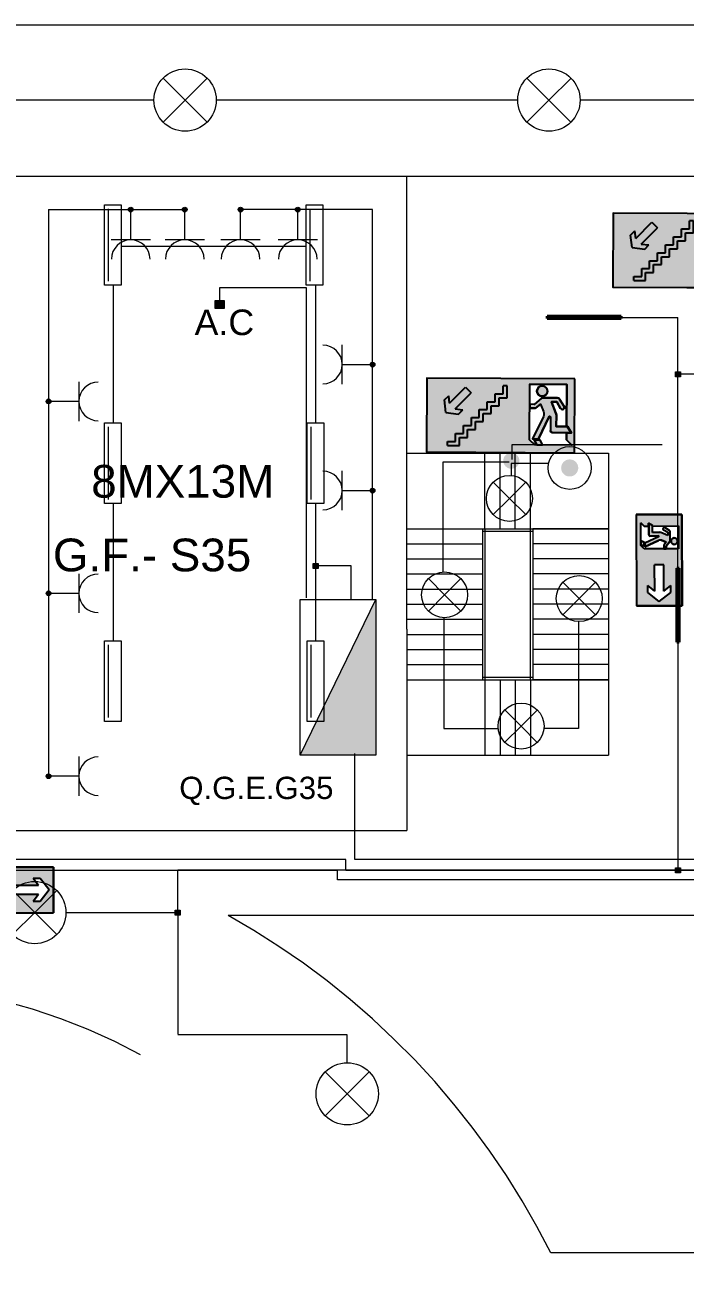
# Model space of a CAD drawing. Extents: x -17539 to 1421, y -3169 to 802964.
# Drawn here: x 84.56 to 97.65, y 386.6 to 411.37 of the extents above; entities that cross this region are included whole.
import ezdxf
from ezdxf.enums import TextEntityAlignment as Align

# ---------------------------------------------------------------- set-up
doc = ezdxf.new("R2010")
doc.units = 0
doc.header["$LTSCALE"] = 25
doc.header["$MEASUREMENT"] = 0
doc.linetypes.add('DASHED2', pattern=[0.375, 0.25, -0.125])
doc.layers.get('0').update_dxf_attribs({"lineweight": 9})
for name, color, linetype, lineweight in [('Iluminação', 10, 'Continuous', 9), ('Quadros', 50, 'Continuous', 9), ('www.cadblocksfree.com', 7, 'Continuous', 9)]:
    doc.layers.add(name, color=color, linetype=linetype, lineweight=lineweight)
doc.layers.add('Simbologia de Emergência', color=6, linetype='Continuous')
doc.layers.add('Tomadas', color=3, linetype='Continuous', lineweight=9, true_color=0x00f500)
doc.styles.add('ROMANS', font='arial.ttf')
doc.styles.get("Standard").update_dxf_attribs({"font": 'arial.ttf'})

# ---------------------------------------------------------------- blocks, each defined once
blk = doc.blocks.new('Iluminárias 1')
at = {"layer": 'Iluminação'}
blk.add_line((0.079, 0.079), (1.521, 0.079), dxfattribs=at)
blk.add_lwpolyline([(0, 0), (1.6, 0), (1.6, 0.332), (0, 0.332)], close=True, dxfattribs=at)
blk = doc.blocks.new('Ponto de Luz')
for q in [(-0.437, 0.437), (0.438, 0.436), (-0.438, -0.436), (0.437, -0.437)]:
    blk.add_line((0, 0), q)
blk.add_circle((0, 0), 0.618)
blk = doc.blocks.new('Caixa de Derivação')
at = {"layer": 'Iluminação'}
h = blk.add_hatch(color=256, dxfattribs=at)
h.dxf.hatch_style = 1
h.paths.add_polyline_path([(0.052, 0.051), (-0.048, 0.051), (-0.048, -0.049), (0.052, -0.049)])
blk.add_lwpolyline([(-0.048, 0.051), (0.052, 0.051), (0.052, -0.049), (-0.048, -0.049)], close=True, dxfattribs=at)
blk = doc.blocks.new('Luminária 4')
at = {"layer": 'Iluminação', "lineweight": 40}
for p, q in [((0.733, 0.043), (-0.734, 0.043)), ((-0.734, 0.043), (-0.734, 0)), ((-0.734, 0), (0.733, 0)), ((0.733, 0), (0.733, 0.043))]:
    blk.add_line(p, q, dxfattribs=at)
at = {"layer": 'Iluminação', "lineweight": 30}
blk.add_line((-0.667, 0.008), (0.679, 0.008), dxfattribs=at)
blk = doc.blocks.new('emergencia seta')
at = {"layer": 'Simbologia de Emergência'}
h = blk.add_hatch(color=98, dxfattribs=at)
h.paths.add_polyline_path([(1.001, 0.298), (0.094, 0.296), (-0.813, 0.294), (-0.811, -0.613), (1.003, -0.609)])
h.paths.add_polyline_path([(-0.131, -0.455), (-0.195, -0.52), (-0.649, -0.521), (-0.585, -0.456), (-0.585, -0.371), (-0.643, -0.371), (-0.595, -0.289), (-0.585, -0.289), (-0.587, 0.224), (-0.133, 0.225)], flags=16)
h.paths.add_polyline_path([(-0.372, -0.172, 0.038289), (-0.372, -0.171)], flags=0)
h.paths.add_polyline_path([(0.186, -0.248), (0.185, -0.067), (0.706, -0.066), (0.597, 0.07), (0.733, 0.07), (0.915, -0.156), (0.734, -0.383), (0.598, -0.383), (0.706, -0.247)], flags=16)
h.paths.add_polyline_path([(-0.349, 0.142, -1), (-0.221, 0.142, -1)], flags=0)
h.paths.add_polyline_path([(-0.188, -0.455), (-0.261, -0.455), (-0.291, -0.52), (-0.218, -0.52)], flags=16)
h.paths.add_polyline_path([(-0.3, -0.17, -0.215507), (-0.301, -0.11), (-0.263, -0.02), (-0.204, -0.069), (-0.132, -0.069), (-0.132, -0.021), (-0.187, -0.021), (-0.277, 0.054, 0.148058), (-0.294, 0.059), (-0.473, 0.059, 0.263654), (-0.498, 0.044), (-0.553, -0.048, 1), (-0.512, -0.072), (-0.462, 0.011), (-0.399, 0.011), (-0.454, -0.127, 0.095479), (-0.459, -0.154), (-0.459, -0.293), (-0.592, -0.294), (-0.635, -0.366), (-0.409, -0.366, 0.414214), (-0.386, -0.343), (-0.387, -0.173, -0.740976), (-0.372, -0.172), (-0.241, -0.446), (-0.169, -0.446)], flags=0)
for p, q in [((-0.813, 0.294), (1.001, 0.298)), ((-0.811, -0.613), (-0.813, 0.294)), ((1.001, 0.298), (1.003, -0.609)), ((1.001, 0.298), (1.001, 0.298)), ((1.001, 0.298), (1.003, -0.609)), ((1.001, 0.298), (1.001, 0.298))]:
    blk.add_line(p, q, dxfattribs=at)
at = {"layer": 'Simbologia de Emergência', "color": 7, "linetype": 'ByBlock', "lineweight": -2, "true_color": 0xffffff}
for p, q in [((1.001, 0.298), (-0.813, 0.294)), ((-0.813, 0.294), (-0.811, -0.613)), ((1.003, -0.609), (1.001, 0.298)), ((1.003, -0.609), (1.001, 0.298)), ((-0.587, 0.224), (-0.133, 0.225)), ((-0.587, 0.224), (-0.133, 0.225)), ((-0.587, 0.224), (-0.133, 0.225)), ((-0.585, -0.289), (-0.587, 0.224)), ((-0.585, -0.289), (-0.587, 0.224)), ((-0.585, -0.289), (-0.587, 0.224)), ((-0.498, 0.044), (-0.553, -0.048)), ((-0.498, 0.044), (-0.553, -0.048)), ((-0.498, 0.044), (-0.553, -0.048)), ((-0.512, -0.072), (-0.462, 0.011)), ((-0.512, -0.072), (-0.462, 0.011)), ((-0.512, -0.072), (-0.462, 0.011)), ((-0.294, 0.059), (-0.473, 0.059)), ((-0.294, 0.059), (-0.473, 0.059)), ((-0.294, 0.059), (-0.473, 0.059)), ((-0.462, 0.011), (-0.399, 0.011)), ((-0.462, 0.011), (-0.399, 0.011)), ((-0.462, 0.011), (-0.399, 0.011)), ((-0.399, 0.011), (-0.454, -0.127)), ((-0.399, 0.011), (-0.454, -0.127)), ((-0.399, 0.011), (-0.454, -0.127)), ((-0.349, 0.142), (-0.349, 0.142)), ((-0.277, 0.054), (-0.187, -0.021)), ((-0.277, 0.054), (-0.187, -0.021)), ((-0.187, -0.021), (-0.277, 0.054)), ((-0.133, 0.225), (-0.131, -0.455)), ((0.706, -0.066), (0.597, 0.07)), ((0.733, 0.07), (0.597, 0.07)), ((0.915, -0.156), (0.733, 0.07)), ((-0.459, -0.154), (-0.459, -0.293)), ((-0.459, -0.154), (-0.459, -0.293)), ((-0.459, -0.154), (-0.459, -0.293)), ((-0.387, -0.173), (-0.386, -0.343)), ((-0.387, -0.173), (-0.386, -0.343)), ((-0.386, -0.343), (-0.387, -0.173)), ((-0.372, -0.171), (-0.372, -0.172)), ((-0.372, -0.172), (-0.241, -0.446)), ((-0.372, -0.172), (-0.241, -0.446)), ((-0.372, -0.172), (-0.372, -0.172)), ((-0.372, -0.172), (-0.241, -0.446)), ((-0.263, -0.02), (-0.301, -0.11)), ((-0.263, -0.02), (-0.301, -0.11)), ((-0.301, -0.11), (-0.263, -0.02)), ((-0.3, -0.17), (-0.169, -0.446)), ((-0.3, -0.17), (-0.169, -0.446)), ((-0.169, -0.446), (-0.3, -0.17)), ((-0.263, -0.02), (-0.204, -0.069)), ((-0.263, -0.02), (-0.204, -0.069)), ((-0.263, -0.02), (-0.204, -0.069)), ((-0.263, -0.02), (-0.263, -0.02)), ((-0.204, -0.069), (-0.132, -0.069)), ((-0.204, -0.069), (-0.132, -0.069)), ((-0.204, -0.069), (-0.132, -0.069)), ((-0.187, -0.021), (-0.132, -0.021)), ((-0.187, -0.021), (-0.132, -0.021)), ((-0.132, -0.021), (-0.187, -0.021)), ((-0.132, -0.069), (-0.132, -0.021)), ((0.706, -0.066), (0.185, -0.067)), ((0.185, -0.067), (0.186, -0.248)), ((0.706, -0.247), (0.186, -0.248)), ((0.706, -0.247), (0.598, -0.383)), ((0.915, -0.156), (0.734, -0.383)), ((-0.585, -0.456), (-0.649, -0.521)), ((-0.585, -0.456), (-0.649, -0.521)), ((-0.649, -0.521), (-0.585, -0.456)), ((-0.595, -0.289), (-0.643, -0.371)), ((-0.595, -0.289), (-0.643, -0.371)), ((-0.643, -0.371), (-0.595, -0.289)), ((-0.585, -0.371), (-0.643, -0.371)), ((-0.585, -0.371), (-0.643, -0.371)), ((-0.585, -0.371), (-0.643, -0.371)), ((-0.592, -0.294), (-0.635, -0.366)), ((-0.592, -0.294), (-0.635, -0.366)), ((-0.592, -0.294), (-0.635, -0.366)), ((-0.409, -0.366), (-0.635, -0.366)), ((-0.409, -0.366), (-0.635, -0.366)), ((-0.635, -0.366), (-0.409, -0.366)), ((-0.585, -0.289), (-0.595, -0.289)), ((-0.585, -0.289), (-0.595, -0.289)), ((-0.595, -0.289), (-0.585, -0.289)), ((-0.459, -0.293), (-0.592, -0.294)), ((-0.459, -0.293), (-0.592, -0.294)), ((-0.459, -0.293), (-0.592, -0.294)), ((-0.585, -0.456), (-0.585, -0.371)), ((-0.585, -0.456), (-0.585, -0.371)), ((-0.585, -0.456), (-0.585, -0.371)), ((-0.291, -0.52), (-0.261, -0.455)), ((-0.291, -0.52), (-0.261, -0.455)), ((-0.261, -0.455), (-0.291, -0.52)), ((-0.188, -0.455), (-0.261, -0.455)), ((-0.188, -0.455), (-0.261, -0.455)), ((-0.188, -0.455), (-0.261, -0.455)), ((-0.169, -0.446), (-0.241, -0.446)), ((-0.169, -0.446), (-0.241, -0.446)), ((-0.241, -0.446), (-0.169, -0.446)), ((-0.218, -0.52), (-0.188, -0.455)), ((-0.218, -0.52), (-0.188, -0.455)), ((-0.218, -0.52), (-0.188, -0.455)), ((-0.131, -0.455), (-0.195, -0.52)), ((-0.131, -0.455), (-0.195, -0.52)), ((-0.131, -0.455), (-0.195, -0.52)), ((-0.188, -0.455), (-0.188, -0.455)), ((-0.131, -0.455), (-0.131, -0.455)), ((0.734, -0.383), (0.598, -0.383)), ((-0.811, -0.613), (1.003, -0.609)), ((-0.195, -0.52), (-0.649, -0.521)), ((-0.291, -0.52), (-0.218, -0.52))]:
    blk.add_line(p, q, dxfattribs=at)
blk.add_circle((-0.285, 0.142), 0.0645, dxfattribs=at)
blk.add_circle((-0.285, 0.142), 0.0645, dxfattribs=at)
for centre, radius, start, end in [((-0.473, 0.029), 0.0296, 90.1318, 149.2124), ((-0.473, 0.029), 0.0296, 90.1318, 149.2123), ((-0.473, 0.029), 0.0296, 90.1318, 149.2123), ((-0.285, 0.142), 0.0645, 0.1318, 180.1318), ((-0.285, 0.142), 0.0645, 180.1318, 0.1318), ((-0.294, 0.03), 0.0296, 56.444, 90.1318), ((-0.294, 0.03), 0.0296, 56.4442, 90.1318), ((-0.294, 0.03), 0.0296, 56.4442, 90.1318), ((-0.532, -0.06), 0.024, 149.2124, 329.2124), ((-0.532, -0.06), 0.024, 149.2123, 329.2123), ((-0.532, -0.06), 0.024, 149.2123, 329.2123), ((-0.387, -0.154), 0.0726, 158.3161, 180.1318), ((-0.387, -0.154), 0.0726, 158.3158, 180.1318), ((-0.387, -0.154), 0.0726, 158.3158, 180.1318), ((-0.379, -0.174), 0.00779, 21.0343, 167.1846), ((-0.379, -0.174), 0.00779, 21.0343, 167.1846), ((-0.379, -0.174), 0.00779, 21.0343, 167.1846), ((-0.379, -0.174), 0.00779, 21.0343, 29.8052), ((-0.234, -0.138), 0.0726, 156.7728, 205.4198), ((-0.234, -0.138), 0.0726, 156.7731, 205.4198), ((-0.234, -0.138), 0.0726, 156.7731, 205.4198), ((-0.409, -0.343), 0.0227, 270.1318, 0.1318), ((-0.409, -0.343), 0.0227, 270.1318, 0.1318), ((-0.409, -0.343), 0.0227, 270.1318, 0.1318)]:
    blk.add_arc(centre, radius, start, end, dxfattribs=at)
blk = doc.blocks.new('quadro eletrico')
h = blk.add_hatch(color=256)
h.dxf.hatch_style = 1
h.paths.add_polyline_path([(1.839, -0.788), (-1.457, 0.809), (-1.457, -0.788)])
blk.add_line((-1.457, 0.809), (1.839, -0.788))
blk.add_lwpolyline([(-1.457, 0.809), (1.839, 0.809), (1.839, -0.788), (-1.457, -0.788)], close=True)
blk = doc.blocks.new('Quadro')
at = {"xscale": 0.6593095434044552, "yscale": 0.6593095434044552, "zscale": 0.6593095434044552}
blk.add_blockref('quadro eletrico', (-0.091, 0.017), dxfattribs=at)
blk = doc.blocks.new('Tomada')
for p, q in [((0, 0.632), (0, 0)), ((0, 0), (-0.975, 0)), ((0, 0), (0, -0.632))]:
    blk.add_line(p, q)
blk.add_arc((0.622, 0), 0.622, 90, 270)
blk = doc.blocks.new('Emergencia escadas')
at = {"layer": 'Simbologia de Emergência'}
h = blk.add_hatch(color=98, dxfattribs=at)
h.paths.add_polyline_path([(0.851, -0.403), (0.847, 0.45), (-0.858, 0.442), (-0.854, -0.411)])
h.paths.add_polyline_path([(-0.335, -0.261), (-0.395, -0.322), (-0.821, -0.324), (-0.761, -0.263), (-0.762, -0.183), (-0.817, -0.183), (-0.771, -0.106), (-0.762, -0.106), (-0.764, 0.376), (-0.338, 0.378)], flags=16)
h.paths.add_polyline_path([(-0.541, 0.299, -1), (-0.42, 0.3, -1)], flags=0)
h.paths.add_polyline_path([(-0.388, -0.261), (-0.417, -0.322), (-0.485, -0.322), (-0.457, -0.261)], flags=0)
h.paths.add_polyline_path([(-0.37, -0.253), (-0.438, -0.253), (-0.562, 0.006, 0.863739), (-0.576, 0), (-0.575, -0.156, -0.414214), (-0.596, -0.178), (-0.809, -0.179), (-0.768, -0.11), (-0.643, -0.11), (-0.644, 0.021, -0.095479), (-0.639, 0.046), (-0.588, 0.176), (-0.647, 0.176), (-0.693, 0.098, -1), (-0.732, 0.121), (-0.681, 0.207, -0.263654), (-0.657, 0.221), (-0.479, 0.222), (-0.388, 0.146), (-0.337, 0.147), (-0.337, 0.102), (-0.404, 0.101), (-0.459, 0.147), (-0.495, 0.063, 0.215507), (-0.494, 0.007)], flags=0)
for p, q in [((-0.854, -0.411), (-0.858, 0.442)), ((-0.764, 0.376), (-0.338, 0.378)), ((-0.762, -0.106), (-0.764, 0.376)), ((-0.681, 0.207), (-0.732, 0.121)), ((-0.693, 0.098), (-0.647, 0.176)), ((-0.489, 0.222), (-0.657, 0.221)), ((-0.647, 0.176), (-0.588, 0.176)), ((-0.588, 0.176), (-0.639, 0.046)), ((-0.459, 0.147), (-0.495, 0.063)), ((-0.473, 0.217), (-0.388, 0.146)), ((-0.459, 0.147), (-0.404, 0.101)), ((-0.388, 0.146), (-0.337, 0.147)), ((-0.644, 0.021), (-0.643, -0.11)), ((-0.576, 0.004), (-0.575, -0.156)), ((-0.562, 0.005), (-0.438, -0.253)), ((-0.494, 0.007), (-0.37, -0.253)), ((-0.404, 0.101), (-0.337, 0.102)), ((-0.771, -0.106), (-0.817, -0.183)), ((-0.768, -0.11), (-0.809, -0.179)), ((-0.762, -0.106), (-0.771, -0.106)), ((-0.643, -0.11), (-0.768, -0.11)), ((-0.761, -0.263), (-0.821, -0.324)), ((-0.762, -0.183), (-0.817, -0.183)), ((-0.596, -0.178), (-0.809, -0.179)), ((-0.761, -0.263), (-0.762, -0.183)), ((-0.485, -0.322), (-0.457, -0.261)), ((-0.388, -0.261), (-0.457, -0.261)), ((-0.37, -0.253), (-0.438, -0.253)), ((-0.417, -0.322), (-0.388, -0.261)), ((-0.335, -0.261), (-0.395, -0.322)), ((0.851, -0.403), (-0.854, -0.411))]:
    blk.add_line(p, q, dxfattribs=at)
at = {"layer": 'Simbologia de Emergência', "color": 7, "true_color": 0xffffff}
for p, q in [((-0.077, 0.222), (-0.077, 0.36)), ((-0.077, 0.36), (-0.031, 0.36)), ((-0.031, 0.268), (-0.031, 0.36)), ((0.402, 0.344), (0.337, 0.28)), ((0.588, 0.158), (0.402, 0.344)), ((0.014, 0.222), (-0.077, 0.222)), ((0.06, 0.268), (-0.031, 0.268)), ((0.014, 0.131), (0.014, 0.222)), ((0.06, 0.177), (0.06, 0.268)), ((0.152, 0.177), (0.06, 0.177)), ((0.152, 0.085), (0.152, 0.177)), ((0.523, 0.094), (0.337, 0.28)), ((0.588, 0.158), (0.597, 0.246)), ((0.646, 0.197), (0.597, 0.246)), ((0.63, 0.052), (0.646, 0.197)), ((0.106, 0.131), (0.014, 0.131)), ((0.106, 0.039), (0.106, 0.131)), ((0.198, 0.039), (0.106, 0.039)), ((0.244, 0.085), (0.152, 0.085)), ((0.198, -0.053), (0.198, 0.039)), ((0.244, -0.007), (0.244, 0.085)), ((0.523, 0.094), (0.435, 0.084)), ((0.484, 0.035), (0.435, 0.084)), ((0.63, 0.052), (0.484, 0.035)), ((0.289, -0.053), (0.198, -0.053)), ((0.335, -0.007), (0.244, -0.007)), ((0.289, -0.144), (0.289, -0.053)), ((0.335, -0.098), (0.335, -0.007)), ((0.427, -0.098), (0.335, -0.098)), ((0.427, -0.19), (0.427, -0.098)), ((0.381, -0.144), (0.289, -0.144)), ((0.381, -0.236), (0.381, -0.144)), ((0.473, -0.236), (0.381, -0.236)), ((0.518, -0.19), (0.427, -0.19)), ((0.473, -0.327), (0.473, -0.236)), ((0.518, -0.282), (0.518, -0.19)), ((0.61, -0.281), (0.518, -0.282)), ((0.61, -0.327), (0.61, -0.281)), ((0.61, -0.327), (0.473, -0.327))]:
    blk.add_line(p, q, dxfattribs=at)
for points in [[(-0.858, 0.442), (0.847, 0.45), (0.851, -0.403), (-0.854, -0.411), (-0.858, 0.442)], [(-0.335, -0.261), (-0.338, 0.378), (-0.764, 0.376), (-0.762, -0.106), (-0.771, -0.106), (-0.817, -0.183), (-0.762, -0.183), (-0.761, -0.263), (-0.821, -0.324), (-0.395, -0.322), (-0.335, -0.261)], [(-0.457, -0.261), (-0.388, -0.261), (-0.417, -0.322), (-0.485, -0.322), (-0.457, -0.261)]]:
    blk.add_lwpolyline(points, close=True, dxfattribs=at)
for points in [[(-0.42, 0.3, 1), (-0.541, 0.299, 1), (-0.42, 0.3, 1)], [(-0.562, 0.005, 0.740976), (-0.576, 0.004), (-0.575, -0.156, -0.414214), (-0.596, -0.178), (-0.809, -0.179), (-0.768, -0.11), (-0.643, -0.11), (-0.644, 0.021, -0.095479), (-0.639, 0.046), (-0.588, 0.176), (-0.647, 0.176), (-0.693, 0.098, -1), (-0.732, 0.121), (-0.681, 0.207, -0.263654), (-0.657, 0.221), (-0.489, 0.222, -0.148058), (-0.473, 0.217), (-0.388, 0.146), (-0.337, 0.147), (-0.337, 0.102), (-0.404, 0.101), (-0.459, 0.147), (-0.495, 0.063, 0.215507), (-0.494, 0.007), (-0.37, -0.253), (-0.438, -0.253), (-0.562, 0.005, 0.740976)]]:
    blk.add_lwpolyline(points, format="xyb", close=True, dxfattribs=at)
at = {"layer": 'Simbologia de Emergência'}
blk.add_lwpolyline([(-0.562, 0.005, 0.038289), (-0.562, 0.006), (-0.562, 0.005, 0.038289)], format="xyb", close=True, dxfattribs=at)
blk.add_circle((-0.481, 0.299), 0.0606, dxfattribs=at)
for centre, radius, start, end in [((-0.657, 0.193), 0.0278, 90.2651, 149.3457), ((-0.489, 0.194), 0.0278, 56.5773, 90.2651), ((-0.713, 0.109), 0.0225, 149.3457, 329.3457), ((-0.576, 0.021), 0.0682, 158.4494, 180.2651), ((-0.568, 0.002), 0.00733, 21.1676, 167.3179), ((-0.432, 0.036), 0.0682, 156.9061, 205.5531), ((-0.596, -0.156), 0.0213, 270.2651, 0.2651)]:
    blk.add_arc(centre, radius, start, end, dxfattribs=at)

msp = doc.modelspace()

# ---------------------------------------------------------------- hatches: boundary and pattern name
at = {"layer": 'Iluminação'}
h = msp.add_hatch(color=256, dxfattribs=at)
h.dxf.hatch_style = 1
h.paths.add_polyline_path([(94.366, 402.716, 1), (94.047, 402.716, 1)])
h = msp.add_hatch(color=256, dxfattribs=at)
h.dxf.hatch_style = 1
h.paths.add_polyline_path([(95.535, 402.572, 1), (95.195, 402.572, 1)])
at = {"layer": 'Tomadas'}
h = msp.add_hatch(color=256, dxfattribs=at)
h.dxf.hatch_style = 1
h.paths.add_polyline_path([(86.7, 407.703, 1), (86.607, 407.703, 1)])
h = msp.add_hatch(color=256, dxfattribs=at)
h.dxf.hatch_style = 1
h.paths.add_polyline_path([(86.7, 407.703, 1), (86.607, 407.703, 1)])
h = msp.add_hatch(color=256, dxfattribs=at)
h.dxf.hatch_style = 1
h.paths.add_polyline_path([(86.7, 407.703, 1), (86.607, 407.703, 1)])
h = msp.add_hatch(color=256, dxfattribs=at)
h.dxf.hatch_style = 1
h.paths.add_polyline_path([(86.7, 407.703, 1), (86.607, 407.703, 1)])
h = msp.add_hatch(color=256, dxfattribs=at)
h.dxf.hatch_style = 1
h.paths.add_polyline_path([(87.773, 407.703, 1), (87.68, 407.703, 1)])
h = msp.add_hatch(color=256, dxfattribs=at)
h.dxf.hatch_style = 1
h.paths.add_polyline_path([(87.773, 407.703, 1), (87.68, 407.703, 1)])
h = msp.add_hatch(color=256, dxfattribs=at)
h.dxf.hatch_style = 1
h.paths.add_polyline_path([(87.773, 407.703, 1), (87.68, 407.703, 1)])
h = msp.add_hatch(color=256, dxfattribs=at)
h.dxf.hatch_style = 1
h.paths.add_polyline_path([(87.773, 407.703, 1), (87.68, 407.703, 1)])
h = msp.add_hatch(color=256, dxfattribs=at)
h.dxf.hatch_style = 1
h.paths.add_polyline_path([(88.88, 407.703, 1), (88.787, 407.703, 1)])
h = msp.add_hatch(color=256, dxfattribs=at)
h.dxf.hatch_style = 1
h.paths.add_polyline_path([(88.88, 407.703, 1), (88.787, 407.703, 1)])
h = msp.add_hatch(color=256, dxfattribs=at)
h.dxf.hatch_style = 1
h.paths.add_polyline_path([(88.88, 407.703, 1), (88.787, 407.703, 1)])
h = msp.add_hatch(color=256, dxfattribs=at)
h.dxf.hatch_style = 1
h.paths.add_polyline_path([(88.88, 407.703, 1), (88.787, 407.703, 1)])
h = msp.add_hatch(color=256, dxfattribs=at)
h.dxf.hatch_style = 1
h.paths.add_polyline_path([(90.016, 407.703, 1), (89.923, 407.703, 1)])
h = msp.add_hatch(color=256, dxfattribs=at)
h.dxf.hatch_style = 1
h.paths.add_polyline_path([(90.016, 407.703, 1), (89.923, 407.703, 1)])
h = msp.add_hatch(color=256, dxfattribs=at)
h.dxf.hatch_style = 1
h.paths.add_polyline_path([(90.016, 407.703, 1), (89.923, 407.703, 1)])
h = msp.add_hatch(color=256, dxfattribs=at)
h.dxf.hatch_style = 1
h.paths.add_polyline_path([(90.016, 407.703, 1), (89.923, 407.703, 1)])
h = msp.add_hatch(color=256, dxfattribs=at)
h.dxf.hatch_style = 1
h.paths.add_polyline_path([(88.333, 405.896), (88.333, 405.74), (88.507, 405.74), (88.507, 405.896)])
h = msp.add_hatch(color=256, dxfattribs=at)
h.dxf.hatch_style = 1
h.paths.add_polyline_path([(91.499, 404.626, 1), (91.406, 404.626, 1)])
h = msp.add_hatch(color=256, dxfattribs=at)
h.dxf.hatch_style = 1
h.paths.add_polyline_path([(91.499, 404.626, 1), (91.406, 404.626, 1)])
h = msp.add_hatch(color=256, dxfattribs=at)
h.dxf.hatch_style = 1
h.paths.add_polyline_path([(91.499, 404.626, 1), (91.406, 404.626, 1)])
h = msp.add_hatch(color=256, dxfattribs=at)
h.dxf.hatch_style = 1
h.paths.add_polyline_path([(91.499, 404.626, 1), (91.406, 404.626, 1)])
h = msp.add_hatch(color=256, dxfattribs=at)
h.dxf.hatch_style = 1
h.paths.add_polyline_path([(85.071, 403.893, 1), (84.978, 403.893, 1)])
h = msp.add_hatch(color=256, dxfattribs=at)
h.dxf.hatch_style = 1
h.paths.add_polyline_path([(85.071, 403.893, 1), (84.978, 403.893, 1)])
h = msp.add_hatch(color=256, dxfattribs=at)
h.dxf.hatch_style = 1
h.paths.add_polyline_path([(85.071, 403.893, 1), (84.978, 403.893, 1)])
h = msp.add_hatch(color=256, dxfattribs=at)
h.dxf.hatch_style = 1
h.paths.add_polyline_path([(85.071, 403.893, 1), (84.978, 403.893, 1)])
h = msp.add_hatch(color=256, dxfattribs=at)
h.dxf.hatch_style = 1
h.paths.add_polyline_path([(91.499, 402.124, 1), (91.406, 402.124, 1)])
h = msp.add_hatch(color=256, dxfattribs=at)
h.dxf.hatch_style = 1
h.paths.add_polyline_path([(91.499, 402.124, 1), (91.406, 402.124, 1)])
h = msp.add_hatch(color=256, dxfattribs=at)
h.dxf.hatch_style = 1
h.paths.add_polyline_path([(91.499, 402.124, 1), (91.406, 402.124, 1)])
h = msp.add_hatch(color=256, dxfattribs=at)
h.dxf.hatch_style = 1
h.paths.add_polyline_path([(91.499, 402.124, 1), (91.406, 402.124, 1)])
h = msp.add_hatch(color=256, dxfattribs=at)
h.dxf.hatch_style = 1
h.paths.add_polyline_path([(85.071, 400.082, 1), (84.978, 400.082, 1)])
h = msp.add_hatch(color=256, dxfattribs=at)
h.dxf.hatch_style = 1
h.paths.add_polyline_path([(85.071, 400.082, 1), (84.978, 400.082, 1)])
h = msp.add_hatch(color=256, dxfattribs=at)
h.dxf.hatch_style = 1
h.paths.add_polyline_path([(85.071, 400.082, 1), (84.978, 400.082, 1)])
h = msp.add_hatch(color=256, dxfattribs=at)
h.dxf.hatch_style = 1
h.paths.add_polyline_path([(85.071, 400.082, 1), (84.978, 400.082, 1)])
h = msp.add_hatch(color=256, dxfattribs=at)
h.dxf.hatch_style = 1
h.paths.add_polyline_path([(85.071, 396.451, 1), (84.978, 396.451, 1)])
h = msp.add_hatch(color=256, dxfattribs=at)
h.dxf.hatch_style = 1
h.paths.add_polyline_path([(85.071, 396.451, 1), (84.978, 396.451, 1)])
h = msp.add_hatch(color=256, dxfattribs=at)
h.dxf.hatch_style = 1
h.paths.add_polyline_path([(85.071, 396.451, 1), (84.978, 396.451, 1)])
h = msp.add_hatch(color=256, dxfattribs=at)
h.dxf.hatch_style = 1
h.paths.add_polyline_path([(85.071, 396.451, 1), (84.978, 396.451, 1)])

# ---------------------------------------------------------------- linework, layer by layer
at = {"layer": 'Iluminação'}
for p, q in [((87.115, 409.877), (81.131, 409.877)), ((94.335, 409.877), (88.351, 409.877)), ((101.555, 409.877), (95.571, 409.877)), ((90.134, 406.97), (86.466, 406.97)), ((86.308, 406.199), (86.308, 403.469)), ((90.325, 403.469), (90.325, 406.199)), ((96.387, 405.562), (97.514, 405.562)), ((97.514, 400.58), (97.514, 405.562)), ((100.433, 404.432), (97.514, 404.432)), ((94.226, 402.739), (94.226, 403.039)), ((94.226, 403.039), (97.199, 403.039)), ((94.167, 402.685), (92.845, 402.685)), ((92.845, 402.685), (92.845, 400.506)), ((94.948, 402.659), (94.205, 402.659)), ((94.205, 402.659), (94.205, 402.421)), ((86.308, 401.869), (86.308, 399.139)), ((90.325, 399.139), (90.325, 401.869)), ((91.026, 400.625), (90.325, 400.625)), ((91.026, 399.959), (91.026, 400.625)), ((92.869, 399.596), (92.869, 397.4)), ((95.538, 399.523), (95.538, 397.4)), ((97.514, 399.113), (97.514, 394.582)), ((92.869, 397.4), (93.947, 397.4)), ((95.538, 397.4), (94.854, 397.4)), ((106.031, 394.582), (87.586, 394.582)), ((87.586, 393.742), (87.586, 394.582)), ((85.367, 393.742), (87.586, 393.742)), ((87.586, 393.742), (87.586, 391.329)), ((90.951, 391.317), (87.586, 391.317)), ((90.951, 390.761), (90.951, 391.317))]:
    msp.add_line(p, q, dxfattribs=at)
msp.add_circle((95.365, 402.572), 0.426, dxfattribs=at)
at = {"layer": 'Quadros'}
for p, q in [((91.101, 394.795), (91.101, 396.904)), ((90.921, 394.796), (82.847, 394.796)), ((90.921, 394.578), (90.921, 394.796)), ((94.576, 394.795), (91.101, 394.795)), ((109.085, 394.795), (94.576, 394.795)), ((90.756, 394.576), (82.661, 394.576)), ((90.756, 394.392), (90.756, 394.576)), ((94.387, 394.578), (90.921, 394.578)), ((108.897, 394.578), (94.387, 394.578)), ((94.204, 394.392), (90.756, 394.392)), ((108.713, 394.392), (94.204, 394.392))]:
    msp.add_line(p, q, dxfattribs=at)
at = {"layer": 'Tomadas'}
for p, q in [((85.024, 407.703), (85.024, 396.451)), ((85.024, 407.703), (85.024, 396.451)), ((85.024, 407.703), (85.024, 396.451)), ((85.024, 407.703), (85.024, 396.451)), ((85.024, 407.703), (87.733, 407.703)), ((91.452, 407.703), (88.834, 407.703)), ((91.452, 407.703), (88.834, 407.703)), ((91.452, 407.703), (88.834, 407.703)), ((91.452, 407.703), (88.834, 407.703)), ((91.452, 399.958), (91.452, 407.703)), ((91.452, 399.958), (91.452, 407.703)), ((91.452, 399.958), (91.452, 407.703)), ((91.452, 399.958), (91.452, 407.703)), ((90.142, 406.149), (88.414, 406.149)), ((88.414, 406.149), (88.414, 405.808)), ((90.142, 399.99), (90.142, 406.149))]:
    msp.add_line(p, q, dxfattribs=at)
msp.add_lwpolyline([(88.333, 405.896), (88.507, 405.896), (88.507, 405.74), (88.333, 405.74)], close=True, dxfattribs=at)
for centre in [(86.654, 407.703), (86.654, 407.703), (86.654, 407.703), (86.654, 407.703), (87.726, 407.703), (87.726, 407.703), (87.726, 407.703), (87.726, 407.703), (88.833, 407.703), (88.833, 407.703), (88.833, 407.703), (88.833, 407.703), (89.97, 407.703), (89.97, 407.703), (89.97, 407.703), (89.97, 407.703), (91.452, 404.626), (91.452, 404.626), (91.452, 404.626), (91.452, 404.626), (85.024, 403.893), (85.024, 403.893), (85.024, 403.893), (85.024, 403.893), (91.452, 402.124), (91.452, 402.124), (91.452, 402.124), (91.452, 402.124), (85.024, 400.082), (85.024, 400.082), (85.024, 400.082), (85.024, 400.082), (85.024, 396.451), (85.024, 396.451), (85.024, 396.451), (85.024, 396.451)]:
    msp.add_circle(centre, 0.0466, dxfattribs=at)
at = {"layer": 'www.cadblocksfree.com'}
for p, q in [((50.133, 411.369), (237.133, 411.369)), ((53.133, 408.369), (228.133, 408.369)), ((92.133, 405.369), (92.133, 408.369)), ((92.133, 399.369), (92.133, 405.369)), ((92.133, 402.866), (96.133, 402.866)), ((96.133, 402.866), (96.133, 396.866)), ((92.133, 399.369), (92.133, 395.369)), ((92.133, 396.866), (96.133, 396.866)), ((92.133, 396.866), (96.018, 396.866)), ((66.133, 395.369), (92.133, 395.369))]:
    msp.add_line(p, q, dxfattribs=at)
at = {"layer": 'www.cadblocksfree.com', "color": 4}
for p, q in [((93.684, 401.366), (93.684, 402.866)), ((93.984, 401.366), (93.984, 402.866)), ((94.284, 401.366), (94.284, 402.866)), ((94.584, 401.366), (94.584, 402.866)), ((92.133, 401.366), (93.633, 401.366)), ((93.633, 401.366), (94.633, 401.366)), ((93.633, 401.366), (93.633, 398.366)), ((93.633, 401.316), (94.633, 401.316)), ((93.683, 401.366), (93.683, 398.366)), ((94.583, 401.366), (94.583, 398.366)), ((96.133, 401.366), (94.633, 401.366)), ((94.633, 401.366), (96.133, 401.366)), ((94.633, 401.366), (94.633, 398.366)), ((92.133, 401.066), (93.633, 401.066)), ((96.133, 401.066), (94.633, 401.066)), ((92.133, 400.766), (93.633, 400.766)), ((96.133, 400.766), (94.633, 400.766)), ((92.133, 400.466), (93.633, 400.466)), ((96.133, 400.466), (94.633, 400.466)), ((92.133, 400.166), (93.633, 400.166)), ((96.133, 400.166), (94.633, 400.166)), ((92.133, 399.866), (93.633, 399.866)), ((96.133, 399.866), (94.633, 399.866)), ((92.133, 399.566), (93.633, 399.566)), ((96.133, 399.566), (94.633, 399.566)), ((92.133, 399.266), (93.633, 399.266)), ((96.133, 399.266), (94.633, 399.266)), ((92.133, 398.966), (93.633, 398.966)), ((96.133, 398.966), (94.633, 398.966)), ((92.133, 398.666), (93.633, 398.666)), ((96.133, 398.666), (94.633, 398.666)), ((92.133, 398.366), (93.633, 398.366)), ((92.133, 398.366), (93.633, 398.366)), ((93.633, 398.416), (94.633, 398.416)), ((93.633, 398.366), (94.633, 398.366)), ((93.684, 398.366), (93.684, 396.866)), ((93.984, 398.366), (93.984, 396.866)), ((94.284, 398.366), (94.284, 396.866)), ((94.584, 398.366), (94.584, 396.866)), ((96.133, 398.366), (94.633, 398.366)), ((96.133, 398.366), (94.633, 398.366)), ((94.633, 398.366), (96.133, 398.366))]:
    msp.add_line(p, q, dxfattribs=at)
at = {"layer": 'www.cadblocksfree.com', "color": 5, "linetype": 'DASHED2', "ltscale": 10}
for p, q in [((115.99, 393.686), (88.588, 393.686)), ((115.99, 386.986), (94.99, 386.986))]:
    msp.add_line(p, q, dxfattribs=at)
at = {"layer": 'www.cadblocksfree.com'}
msp.add_lwpolyline([(237.133, 364.369), (97.133, 364.369), (97.133, 267.369), (50.133, 267.369), (50.133, 411.369), (237.133, 411.369)], close=True, dxfattribs=at)
at = {"layer": 'www.cadblocksfree.com', "color": 5, "linetype": 'DASHED2', "ltscale": 10}
msp.add_circle((81.133, 380.369), 12, dxfattribs=at)
msp.add_arc((80.854, 379.888), 15.818, 26.6629, 60.7294, dxfattribs=at)

# ---------------------------------------------------------------- block references
at = {"layer": 'Iluminação'}
for name, p in [('Ponto de Luz', (87.733, 409.877)), ('Ponto de Luz', (94.953, 409.877)), ('Luminária 4', (95.654, 405.54)), ('Caixa de Derivação', (97.514, 404.432)), ('Caixa de Derivação', (90.325, 400.625)), ('Caixa de Derivação', (97.514, 394.582)), ('Ponto de Luz', (84.749, 393.742)), ('Caixa de Derivação', (87.586, 393.742)), ('Ponto de Luz', (90.951, 390.143))]:
    msp.add_blockref(name, p, dxfattribs=at)
at = {"layer": 'Iluminação', "xscale": -1, "rotation": 270}
for p in [(86.134, 406.199), (90.134, 406.199), (86.134, 401.869), (90.154, 401.869), (86.134, 397.539), (90.154, 397.539)]:
    msp.add_blockref('Iluminárias 1', p, dxfattribs=at)
at = {"layer": 'Iluminação', "xscale": 0.7374665747829442, "yscale": 0.7374665747829442, "zscale": 0.7374665747829442}
for p in [(94.17, 401.967), (92.883, 400.052), (95.553, 399.979), (94.4, 397.445)]:
    msp.add_blockref('Ponto de Luz', p, dxfattribs=at)
at = {"layer": 'Iluminação', "rotation": 90}
msp.add_blockref('Luminária 4', (97.536, 399.847), dxfattribs=at)
at = {"layer": 'Quadros', "xscale": 1.422900023054062, "yscale": 1.422900023054062, "zscale": 1.422900023054062, "rotation": 89.99999999999996}
msp.add_blockref('Quadro', (90.802, 398.363), dxfattribs=at)
at = {"layer": 'Simbologia de Emergência', "xscale": -1.722501125458514, "yscale": 1.722501125458514, "zscale": 1.722501125458514}
for p in [(97.687, 406.857), (93.992, 403.583)]:
    msp.add_blockref('Emergencia escadas', p, dxfattribs=at)
at = {"layer": 'Simbologia de Emergência', "rotation": 270}
msp.add_blockref('emergencia seta', (97.299, 400.834), dxfattribs=at)
at = {"layer": 'Simbologia de Emergência'}
msp.add_blockref('emergencia seta', (84.121, 394.347), dxfattribs=at)
at = {"layer": 'Tomadas', "xscale": 0.6170314054757464, "yscale": 0.6170314054757464, "zscale": 0.6170314054757464}
for p, rotation in [((86.654, 407.102), 270), ((86.654, 407.102), 270), ((86.654, 407.102), 270), ((86.654, 407.102), 270), ((87.726, 407.102), 270), ((87.726, 407.102), 270), ((87.726, 407.102), 270), ((87.726, 407.102), 270), ((88.833, 407.102), 270), ((88.833, 407.102), 270), ((88.833, 407.102), 270), ((88.833, 407.102), 270), ((89.97, 407.102), 270), ((89.97, 407.102), 270), ((89.97, 407.102), 270), ((89.97, 407.102), 270), ((90.851, 404.626), 180), ((90.851, 404.626), 180), ((90.851, 404.626), 180), ((90.851, 404.626), 180), ((90.851, 402.124), 180), ((90.851, 402.124), 180), ((90.851, 402.124), 180), ((90.851, 402.124), 180)]:
    msp.add_blockref('Tomada', p, dxfattribs=dict(at, rotation=rotation))
for p in [(85.626, 403.893), (85.626, 403.893), (85.626, 403.893), (85.626, 403.893), (85.626, 400.082), (85.626, 400.082), (85.626, 400.082), (85.626, 400.082), (85.626, 396.451), (85.626, 396.451), (85.626, 396.451), (85.626, 396.451)]:
    msp.add_blockref('Tomada', p, dxfattribs=at)

# ---------------------------------------------------------------- texts
at = {"layer": 'Quadros', "insert": (87.617, 396.44), "char_height": 0.4429, "width": 3.46617, "attachment_point": 1}
msp.add_mtext('Q.G.E.G35', dxfattribs=at)
at = {"layer": 'Tomadas', "insert": (87.921, 405.718), "char_height": 0.5082, "width": 1.05584, "attachment_point": 1}
msp.add_mtext('A.C', dxfattribs=at)
at = {"layer": 'www.cadblocksfree.com', "style": 'ROMANS'}
for s, p in [('8MX13M', (85.87, 402.632)), ('G.F.- S35', (85.11, 401.169))]:
    msp.add_text(s, height=0.65, dxfattribs=at).set_placement(p, align=Align.TOP_LEFT)

doc.saveas('drawing.dxf')
